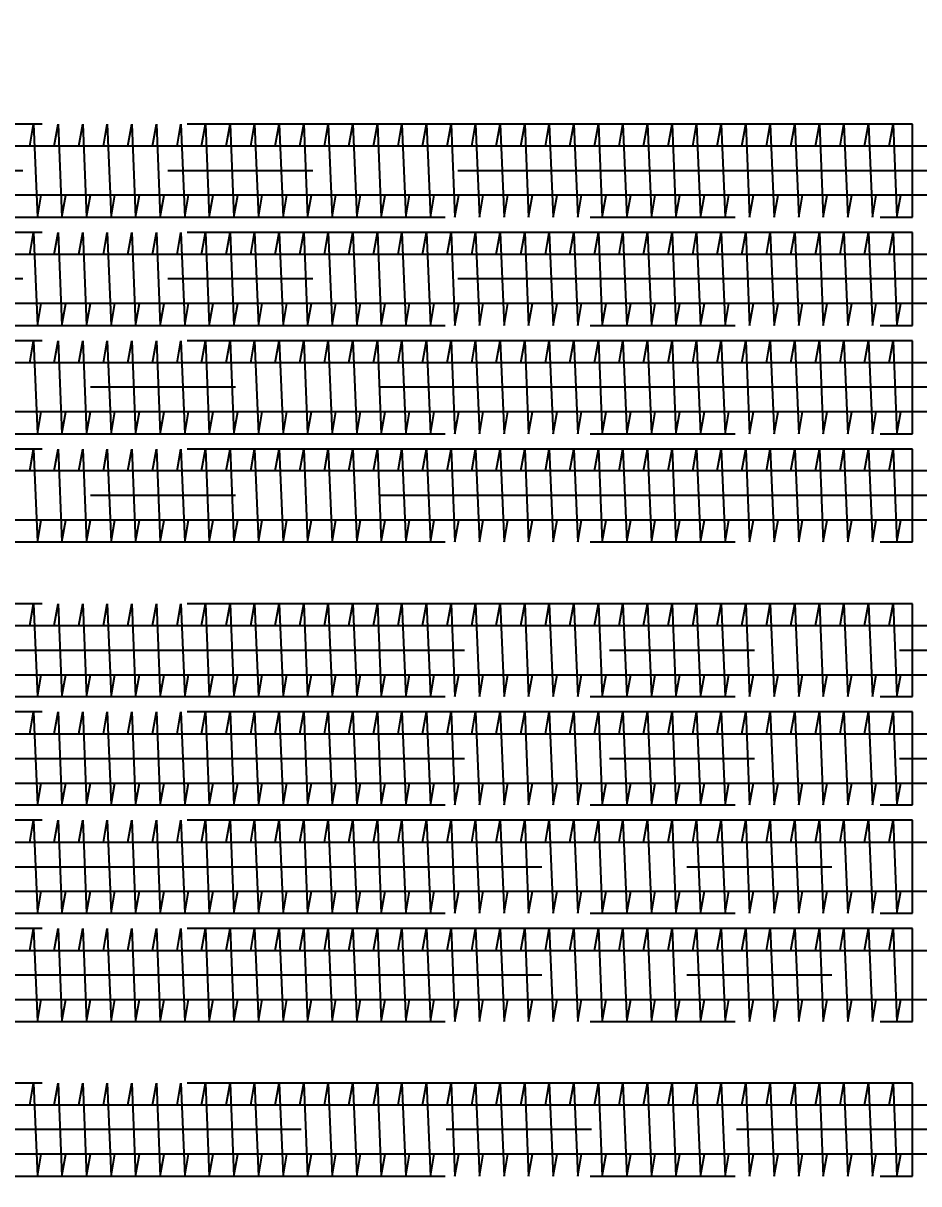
# Model space of a CAD drawing. Extents: x -4179 to 25200, y 0 to 17850.
# Drawn here: x 10409 to 11104, y 13589 to 14489 of the extents above; entities that cross this region are included whole.
import ezdxf

# ---------------------------------------------------------------- set-up
doc = ezdxf.new("R2010")
doc.units = 0
doc.header["$LTSCALE"] = 450
doc.header["$MEASUREMENT"] = 0
doc.linetypes.add('CENTER', pattern=[2, 1.25, -0.25, 0.25, -0.25])
doc.linetypes.add('PHANTOM', pattern=[2.5, 1.25, -0.25, 0.25, -0.25, 0.25, -0.25])
for name, color, linetype in [('CEN', 1, 'CENTER'), ('DIM', 1, 'Continuous'), ('HID1', 8, 'PHANTOM')]:
    doc.layers.add(name, color=color, linetype=linetype)
doc.styles.add('SIMP25', font='romans.shx', dxfattribs={"width": 0.8, "height": 75})
doc.dimstyles.get("Standard").update_dxf_attribs({"dimscale": 500.1, "dimtxt": 75, "dimasz": 0.18, "dimexe": 0.18, "dimexo": 0.0625, "dimgap": 0.075, "dimtad": 1, "dimdec": 0, "dimrnd": 0.5, "dimzin": 0, "dimdsep": 46, "dimtxsty": 'SIMP25', "dimcen": 0.09, "dimadec": 0, "dimazin": 0, "dimtfac": 1, "dimtdec": 0, "dimtmove": 1, "dimatfit": 3, "dimfxl": 1, "dimtolj": 1, "dimtzin": 0, "dimarcsym": 0})

# ---------------------------------------------------------------- blocks, each defined once
blk = doc.blocks.new('*D11')
at = {"layer": 'Defpoints', "color": 0, "transparency": 16777216}
for p in [(2088.83, 13606.91), (11248.83, 13115.42), (2088.83, 11698.91)]:
    blk.add_point(p, dxfattribs=at)
at = {"layer": 'DIM', "color": 0, "lineweight": -2, "transparency": 16777216}
for p, q in [((2088.83, 13575.65), (2088.83, 11608.89)), ((11248.83, 13084.16), (11248.83, 11608.89)), ((11158.81, 11698.91), (2178.85, 11698.91))]:
    blk.add_line(p, q, dxfattribs=at)
at = {"layer": 'DIM', "color": 0, "transparency": 16777216}
for points in [[(2178.85, 11713.91), (2178.85, 11683.91), (2088.83, 11698.91)], [(11158.81, 11713.91), (11158.81, 11683.91), (11248.83, 11698.91)]]:
    blk.add_solid(points, dxfattribs=at)
at = {"layer": 'DIM', "color": 0, "transparency": 16777216, "insert": (6668.83, 11773.92), "char_height": 75, "attachment_point": 5, "style": 'SIMP25'}
blk.add_mtext('\\A1;9160', dxfattribs=at)

msp = doc.modelspace()

# ---------------------------------------------------------------- linework, layer by layer
for p, q in [((11524.83, 13649.96), (2148.83, 13649.96)), ((11524.83, 13611.86), (2148.83, 13611.86))]:
    msp.add_line(p, q)
for points in [[(2148.83, 13649.96, -0.41395), (2107.88, 13690.91, -0.41395), (2148.83, 13731.86), (11308.83, 13731.86, 0.414), (11387.88, 13810.9), (11387.88, 14314.92, 0.414), (11308.83, 14393.96), (2148.83, 14393.96)], [(2148.82, 13611.86, -0.414026), (2069.78, 13690.91, -0.414026), (2148.82, 13769.96), (11308.82, 13769.96, 0.414), (11349.78, 13810.92), (11349.78, 14314.9, 0.414), (11308.82, 14355.86), (2148.83, 14355.86)], [(2148.83, 13565.96, -0.414), (2107.88, 13606.92), (2107.88, 13774.9, -0.414), (2148.83, 13815.86), (11308.83, 13815.86, 0.414), (11387.88, 13894.9), (11387.88, 14230.92, 0.414), (11308.83, 14309.96), (2148.83, 14309.96)], [(2148.82, 13527.86, -0.414), (2069.78, 13606.9), (2069.78, 13774.92, -0.414), (2148.82, 13853.96), (11308.82, 13853.96, 0.414), (11349.78, 13894.92), (11349.78, 14230.9, 0.414), (11308.82, 14271.86), (2148.83, 14271.86)], [(2088.83, 13481.96, -0.414), (2047.88, 13522.92), (2047.88, 13858.9, -0.414), (2088.83, 13899.86), (11248.83, 13899.86, 0.414), (11327.88, 13978.9), (11327.88, 14146.92, 0.414), (11248.83, 14225.96), (2088.83, 14225.96)], [(2088.82, 13443.86, -0.414), (2009.78, 13522.9), (2009.78, 13858.92, -0.414), (2088.82, 13937.96), (11248.82, 13937.96, 0.414), (11289.78, 13978.92), (11289.78, 14146.9, 0.414), (11248.82, 14187.86), (2088.83, 14187.86)], [(2088.83, 13397.96, -0.414), (2047.88, 13438.92), (2047.88, 13942.9, -0.414), (2088.83, 13983.86), (11248.83, 13983.86, 0.414026), (11327.88, 14062.91, 0.414026), (11248.83, 14141.96), (2088.83, 14141.96)], [(2088.82, 13359.86, -0.414), (2009.78, 13438.9), (2009.78, 13942.92, -0.414), (2088.82, 14021.96), (11248.82, 14021.96, 0.41395), (11289.78, 14062.91, 0.41395), (11248.82, 14103.86), (2088.83, 14103.86)]]:
    msp.add_lwpolyline(points, format="xyb")
at = {"layer": 'CEN'}
msp.add_line((11524.83, 13630.91), (2148.83, 13630.91), dxfattribs=at)
for points in [[(10414.13, 14393.96), (10417.13, 14410.96), (10420.13, 14338.86), (10423.13, 14355.86)], [(10433.18, 14393.96), (10436.18, 14410.96), (10439.18, 14338.86), (10442.18, 14355.86)], [(10452.23, 14393.96), (10455.23, 14410.96), (10458.23, 14338.86), (10461.23, 14355.86)], [(10471.28, 14393.96), (10474.28, 14410.96), (10477.28, 14338.86), (10480.28, 14355.86)], [(10490.33, 14393.96), (10493.33, 14410.96), (10496.33, 14338.86), (10499.33, 14355.86)], [(10509.38, 14393.96), (10512.38, 14410.96), (10515.38, 14338.86), (10518.38, 14355.86)], [(10528.43, 14393.96), (10531.43, 14410.96), (10534.43, 14338.86), (10537.43, 14355.86)], [(10547.48, 14393.96), (10550.48, 14410.96), (10553.48, 14338.86), (10556.48, 14355.86)], [(10566.53, 14393.96), (10569.53, 14410.96), (10572.53, 14338.86), (10575.53, 14355.86)], [(10585.58, 14393.96), (10588.58, 14410.96), (10591.58, 14338.86), (10594.58, 14355.86)], [(10604.63, 14393.96), (10607.63, 14410.96), (10610.63, 14338.86), (10613.63, 14355.86)], [(10623.68, 14393.96), (10626.68, 14410.96), (10629.68, 14338.86), (10632.68, 14355.86)], [(10642.73, 14393.96), (10645.73, 14410.96), (10648.73, 14338.86), (10651.73, 14355.86)], [(10661.78, 14393.96), (10664.78, 14410.96), (10667.78, 14338.86), (10670.78, 14355.86)], [(10680.83, 14393.96), (10683.83, 14410.96), (10686.83, 14338.86), (10689.83, 14355.86)], [(10699.88, 14393.96), (10702.88, 14410.96), (10705.88, 14338.86), (10708.88, 14355.86)], [(10718.93, 14393.96), (10721.93, 14410.96), (10724.93, 14338.86), (10727.93, 14355.86)], [(10737.98, 14393.96), (10740.98, 14410.96), (10743.98, 14338.86), (10746.98, 14355.86)], [(10757.03, 14393.96), (10760.03, 14410.96), (10763.03, 14338.86), (10766.03, 14355.86)], [(10776.08, 14393.96), (10779.08, 14410.96), (10782.08, 14338.86), (10785.08, 14355.86)], [(10795.13, 14393.96), (10798.13, 14410.96), (10801.13, 14338.86), (10804.13, 14355.86)], [(10814.18, 14393.96), (10817.18, 14410.96), (10820.18, 14338.86), (10823.18, 14355.86)], [(10833.23, 14393.96), (10836.23, 14410.96), (10839.23, 14338.86), (10842.23, 14355.86)], [(10852.28, 14393.96), (10855.28, 14410.96), (10858.28, 14338.86), (10861.28, 14355.86)], [(10871.33, 14393.96), (10874.33, 14410.96), (10877.33, 14338.86), (10880.33, 14355.86)], [(10890.38, 14393.96), (10893.38, 14410.96), (10896.38, 14338.86), (10899.38, 14355.86)], [(10909.43, 14393.96), (10912.43, 14410.96), (10915.43, 14338.86), (10918.43, 14355.86)], [(10928.48, 14393.96), (10931.48, 14410.96), (10934.48, 14338.86), (10937.48, 14355.86)], [(10947.53, 14393.96), (10950.53, 14410.96), (10953.53, 14338.86), (10956.53, 14355.86)], [(10966.58, 14393.96), (10969.58, 14410.96), (10972.58, 14338.86), (10975.58, 14355.86)], [(10985.63, 14393.96), (10988.63, 14410.96), (10991.63, 14338.86), (10994.63, 14355.86)], [(11004.68, 14393.96), (11007.68, 14410.96), (11010.68, 14338.86), (11013.68, 14355.86)], [(11023.73, 14393.96), (11026.73, 14410.96), (11029.73, 14338.86), (11032.73, 14355.86)], [(11042.78, 14393.96), (11045.78, 14410.96), (11048.78, 14338.86), (11051.78, 14355.86)], [(11061.83, 14393.96), (11064.83, 14410.96), (11067.83, 14338.86), (11070.83, 14355.86)], [(11080.88, 14393.96), (11083.88, 14410.96), (11086.88, 14338.86), (11089.88, 14355.86)], [(10414.13, 14309.96), (10417.13, 14326.96), (10420.13, 14254.86), (10423.13, 14271.86)], [(10433.18, 14309.96), (10436.18, 14326.96), (10439.18, 14254.86), (10442.18, 14271.86)], [(10452.23, 14309.96), (10455.23, 14326.96), (10458.23, 14254.86), (10461.23, 14271.86)], [(10471.28, 14309.96), (10474.28, 14326.96), (10477.28, 14254.86), (10480.28, 14271.86)], [(10490.33, 14309.96), (10493.33, 14326.96), (10496.33, 14254.86), (10499.33, 14271.86)], [(10509.38, 14309.96), (10512.38, 14326.96), (10515.38, 14254.86), (10518.38, 14271.86)], [(10528.43, 14309.96), (10531.43, 14326.96), (10534.43, 14254.86), (10537.43, 14271.86)], [(10547.48, 14309.96), (10550.48, 14326.96), (10553.48, 14254.86), (10556.48, 14271.86)], [(10566.53, 14309.96), (10569.53, 14326.96), (10572.53, 14254.86), (10575.53, 14271.86)], [(10585.58, 14309.96), (10588.58, 14326.96), (10591.58, 14254.86), (10594.58, 14271.86)], [(10604.63, 14309.96), (10607.63, 14326.96), (10610.63, 14254.86), (10613.63, 14271.86)], [(10623.68, 14309.96), (10626.68, 14326.96), (10629.68, 14254.86), (10632.68, 14271.86)], [(10642.73, 14309.96), (10645.73, 14326.96), (10648.73, 14254.86), (10651.73, 14271.86)], [(10661.78, 14309.96), (10664.78, 14326.96), (10667.78, 14254.86), (10670.78, 14271.86)], [(10680.83, 14309.96), (10683.83, 14326.96), (10686.83, 14254.86), (10689.83, 14271.86)], [(10699.88, 14309.96), (10702.88, 14326.96), (10705.88, 14254.86), (10708.88, 14271.86)], [(10718.93, 14309.96), (10721.93, 14326.96), (10724.93, 14254.86), (10727.93, 14271.86)], [(10737.98, 14309.96), (10740.98, 14326.96), (10743.98, 14254.86), (10746.98, 14271.86)], [(10757.03, 14309.96), (10760.03, 14326.96), (10763.03, 14254.86), (10766.03, 14271.86)], [(10776.08, 14309.96), (10779.08, 14326.96), (10782.08, 14254.86), (10785.08, 14271.86)], [(10795.13, 14309.96), (10798.13, 14326.96), (10801.13, 14254.86), (10804.13, 14271.86)], [(10814.18, 14309.96), (10817.18, 14326.96), (10820.18, 14254.86), (10823.18, 14271.86)], [(10833.23, 14309.96), (10836.23, 14326.96), (10839.23, 14254.86), (10842.23, 14271.86)], [(10852.28, 14309.96), (10855.28, 14326.96), (10858.28, 14254.86), (10861.28, 14271.86)], [(10871.33, 14309.96), (10874.33, 14326.96), (10877.33, 14254.86), (10880.33, 14271.86)], [(10890.38, 14309.96), (10893.38, 14326.96), (10896.38, 14254.86), (10899.38, 14271.86)], [(10909.43, 14309.96), (10912.43, 14326.96), (10915.43, 14254.86), (10918.43, 14271.86)], [(10928.48, 14309.96), (10931.48, 14326.96), (10934.48, 14254.86), (10937.48, 14271.86)], [(10947.53, 14309.96), (10950.53, 14326.96), (10953.53, 14254.86), (10956.53, 14271.86)], [(10966.58, 14309.96), (10969.58, 14326.96), (10972.58, 14254.86), (10975.58, 14271.86)], [(10985.63, 14309.96), (10988.63, 14326.96), (10991.63, 14254.86), (10994.63, 14271.86)], [(11004.68, 14309.96), (11007.68, 14326.96), (11010.68, 14254.86), (11013.68, 14271.86)], [(11023.73, 14309.96), (11026.73, 14326.96), (11029.73, 14254.86), (11032.73, 14271.86)], [(11042.78, 14309.96), (11045.78, 14326.96), (11048.78, 14254.86), (11051.78, 14271.86)], [(11061.83, 14309.96), (11064.83, 14326.96), (11067.83, 14254.86), (11070.83, 14271.86)], [(11080.88, 14309.96), (11083.88, 14326.96), (11086.88, 14254.86), (11089.88, 14271.86)], [(10414.13, 14225.96), (10417.13, 14242.96), (10420.13, 14170.86), (10423.13, 14187.86)], [(10433.18, 14225.96), (10436.18, 14242.96), (10439.18, 14170.86), (10442.18, 14187.86)], [(10452.23, 14225.96), (10455.23, 14242.96), (10458.23, 14170.86), (10461.23, 14187.86)], [(10471.28, 14225.96), (10474.28, 14242.96), (10477.28, 14170.86), (10480.28, 14187.86)], [(10490.33, 14225.96), (10493.33, 14242.96), (10496.33, 14170.86), (10499.33, 14187.86)], [(10509.38, 14225.96), (10512.38, 14242.96), (10515.38, 14170.86), (10518.38, 14187.86)], [(10528.43, 14225.96), (10531.43, 14242.96), (10534.43, 14170.86), (10537.43, 14187.86)], [(10547.48, 14225.96), (10550.48, 14242.96), (10553.48, 14170.86), (10556.48, 14187.86)], [(10566.53, 14225.96), (10569.53, 14242.96), (10572.53, 14170.86), (10575.53, 14187.86)], [(10585.58, 14225.96), (10588.58, 14242.96), (10591.58, 14170.86), (10594.58, 14187.86)], [(10604.63, 14225.96), (10607.63, 14242.96), (10610.63, 14170.86), (10613.63, 14187.86)], [(10623.68, 14225.96), (10626.68, 14242.96), (10629.68, 14170.86), (10632.68, 14187.86)], [(10642.73, 14225.96), (10645.73, 14242.96), (10648.73, 14170.86), (10651.73, 14187.86)], [(10661.78, 14225.96), (10664.78, 14242.96), (10667.78, 14170.86), (10670.78, 14187.86)], [(10680.83, 14225.96), (10683.83, 14242.96), (10686.83, 14170.86), (10689.83, 14187.86)], [(10699.88, 14225.96), (10702.88, 14242.96), (10705.88, 14170.86), (10708.88, 14187.86)], [(10718.93, 14225.96), (10721.93, 14242.96), (10724.93, 14170.86), (10727.93, 14187.86)], [(10737.98, 14225.96), (10740.98, 14242.96), (10743.98, 14170.86), (10746.98, 14187.86)], [(10757.03, 14225.96), (10760.03, 14242.96), (10763.03, 14170.86), (10766.03, 14187.86)], [(10776.08, 14225.96), (10779.08, 14242.96), (10782.08, 14170.86), (10785.08, 14187.86)], [(10795.13, 14225.96), (10798.13, 14242.96), (10801.13, 14170.86), (10804.13, 14187.86)], [(10814.18, 14225.96), (10817.18, 14242.96), (10820.18, 14170.86), (10823.18, 14187.86)], [(10833.23, 14225.96), (10836.23, 14242.96), (10839.23, 14170.86), (10842.23, 14187.86)], [(10852.28, 14225.96), (10855.28, 14242.96), (10858.28, 14170.86), (10861.28, 14187.86)], [(10871.33, 14225.96), (10874.33, 14242.96), (10877.33, 14170.86), (10880.33, 14187.86)], [(10890.38, 14225.96), (10893.38, 14242.96), (10896.38, 14170.86), (10899.38, 14187.86)], [(10909.43, 14225.96), (10912.43, 14242.96), (10915.43, 14170.86), (10918.43, 14187.86)], [(10928.48, 14225.96), (10931.48, 14242.96), (10934.48, 14170.86), (10937.48, 14187.86)], [(10947.53, 14225.96), (10950.53, 14242.96), (10953.53, 14170.86), (10956.53, 14187.86)], [(10966.58, 14225.96), (10969.58, 14242.96), (10972.58, 14170.86), (10975.58, 14187.86)], [(10985.63, 14225.96), (10988.63, 14242.96), (10991.63, 14170.86), (10994.63, 14187.86)], [(11004.68, 14225.96), (11007.68, 14242.96), (11010.68, 14170.86), (11013.68, 14187.86)], [(11023.73, 14225.96), (11026.73, 14242.96), (11029.73, 14170.86), (11032.73, 14187.86)], [(11042.78, 14225.96), (11045.78, 14242.96), (11048.78, 14170.86), (11051.78, 14187.86)], [(11061.83, 14225.96), (11064.83, 14242.96), (11067.83, 14170.86), (11070.83, 14187.86)], [(11080.88, 14225.96), (11083.88, 14242.96), (11086.88, 14170.86), (11089.88, 14187.86)], [(10414.13, 14141.96), (10417.13, 14158.96), (10420.13, 14086.86), (10423.13, 14103.86)], [(10433.18, 14141.96), (10436.18, 14158.96), (10439.18, 14086.86), (10442.18, 14103.86)], [(10452.23, 14141.96), (10455.23, 14158.96), (10458.23, 14086.86), (10461.23, 14103.86)], [(10471.28, 14141.96), (10474.28, 14158.96), (10477.28, 14086.86), (10480.28, 14103.86)], [(10490.33, 14141.96), (10493.33, 14158.96), (10496.33, 14086.86), (10499.33, 14103.86)], [(10509.38, 14141.96), (10512.38, 14158.96), (10515.38, 14086.86), (10518.38, 14103.86)], [(10528.43, 14141.96), (10531.43, 14158.96), (10534.43, 14086.86), (10537.43, 14103.86)], [(10547.48, 14141.96), (10550.48, 14158.96), (10553.48, 14086.86), (10556.48, 14103.86)], [(10566.53, 14141.96), (10569.53, 14158.96), (10572.53, 14086.86), (10575.53, 14103.86)], [(10585.58, 14141.96), (10588.58, 14158.96), (10591.58, 14086.86), (10594.58, 14103.86)], [(10604.63, 14141.96), (10607.63, 14158.96), (10610.63, 14086.86), (10613.63, 14103.86)], [(10623.68, 14141.96), (10626.68, 14158.96), (10629.68, 14086.86), (10632.68, 14103.86)], [(10642.73, 14141.96), (10645.73, 14158.96), (10648.73, 14086.86), (10651.73, 14103.86)], [(10661.78, 14141.96), (10664.78, 14158.96), (10667.78, 14086.86), (10670.78, 14103.86)], [(10680.83, 14141.96), (10683.83, 14158.96), (10686.83, 14086.86), (10689.83, 14103.86)], [(10699.88, 14141.96), (10702.88, 14158.96), (10705.88, 14086.86), (10708.88, 14103.86)], [(10718.93, 14141.96), (10721.93, 14158.96), (10724.93, 14086.86), (10727.93, 14103.86)], [(10737.98, 14141.96), (10740.98, 14158.96), (10743.98, 14086.86), (10746.98, 14103.86)], [(10757.03, 14141.96), (10760.03, 14158.96), (10763.03, 14086.86), (10766.03, 14103.86)], [(10776.08, 14141.96), (10779.08, 14158.96), (10782.08, 14086.86), (10785.08, 14103.86)], [(10795.13, 14141.96), (10798.13, 14158.96), (10801.13, 14086.86), (10804.13, 14103.86)], [(10814.18, 14141.96), (10817.18, 14158.96), (10820.18, 14086.86), (10823.18, 14103.86)], [(10833.23, 14141.96), (10836.23, 14158.96), (10839.23, 14086.86), (10842.23, 14103.86)], [(10852.28, 14141.96), (10855.28, 14158.96), (10858.28, 14086.86), (10861.28, 14103.86)], [(10871.33, 14141.96), (10874.33, 14158.96), (10877.33, 14086.86), (10880.33, 14103.86)], [(10890.38, 14141.96), (10893.38, 14158.96), (10896.38, 14086.86), (10899.38, 14103.86)], [(10909.43, 14141.96), (10912.43, 14158.96), (10915.43, 14086.86), (10918.43, 14103.86)], [(10928.48, 14141.96), (10931.48, 14158.96), (10934.48, 14086.86), (10937.48, 14103.86)], [(10947.53, 14141.96), (10950.53, 14158.96), (10953.53, 14086.86), (10956.53, 14103.86)], [(10966.58, 14141.96), (10969.58, 14158.96), (10972.58, 14086.86), (10975.58, 14103.86)], [(10985.63, 14141.96), (10988.63, 14158.96), (10991.63, 14086.86), (10994.63, 14103.86)], [(11004.68, 14141.96), (11007.68, 14158.96), (11010.68, 14086.86), (11013.68, 14103.86)], [(11023.73, 14141.96), (11026.73, 14158.96), (11029.73, 14086.86), (11032.73, 14103.86)], [(11042.78, 14141.96), (11045.78, 14158.96), (11048.78, 14086.86), (11051.78, 14103.86)], [(11061.83, 14141.96), (11064.83, 14158.96), (11067.83, 14086.86), (11070.83, 14103.86)], [(11080.88, 14141.96), (11083.88, 14158.96), (11086.88, 14086.86), (11089.88, 14103.86)], [(10414.13, 14021.96), (10417.13, 14038.96), (10420.13, 13966.86), (10423.13, 13983.86)], [(10433.18, 14021.96), (10436.18, 14038.96), (10439.18, 13966.86), (10442.18, 13983.86)], [(10452.23, 14021.96), (10455.23, 14038.96), (10458.23, 13966.86), (10461.23, 13983.86)], [(10471.28, 14021.96), (10474.28, 14038.96), (10477.28, 13966.86), (10480.28, 13983.86)], [(10490.33, 14021.96), (10493.33, 14038.96), (10496.33, 13966.86), (10499.33, 13983.86)], [(10509.38, 14021.96), (10512.38, 14038.96), (10515.38, 13966.86), (10518.38, 13983.86)], [(10528.43, 14021.96), (10531.43, 14038.96), (10534.43, 13966.86), (10537.43, 13983.86)], [(10547.48, 14021.96), (10550.48, 14038.96), (10553.48, 13966.86), (10556.48, 13983.86)], [(10566.53, 14021.96), (10569.53, 14038.96), (10572.53, 13966.86), (10575.53, 13983.86)], [(10585.58, 14021.96), (10588.58, 14038.96), (10591.58, 13966.86), (10594.58, 13983.86)], [(10604.63, 14021.96), (10607.63, 14038.96), (10610.63, 13966.86), (10613.63, 13983.86)], [(10623.68, 14021.96), (10626.68, 14038.96), (10629.68, 13966.86), (10632.68, 13983.86)], [(10642.73, 14021.96), (10645.73, 14038.96), (10648.73, 13966.86), (10651.73, 13983.86)], [(10661.78, 14021.96), (10664.78, 14038.96), (10667.78, 13966.86), (10670.78, 13983.86)], [(10680.83, 14021.96), (10683.83, 14038.96), (10686.83, 13966.86), (10689.83, 13983.86)], [(10699.88, 14021.96), (10702.88, 14038.96), (10705.88, 13966.86), (10708.88, 13983.86)], [(10718.93, 14021.96), (10721.93, 14038.96), (10724.93, 13966.86), (10727.93, 13983.86)], [(10737.98, 14021.96), (10740.98, 14038.96), (10743.98, 13966.86), (10746.98, 13983.86)], [(10757.03, 14021.96), (10760.03, 14038.96), (10763.03, 13966.86), (10766.03, 13983.86)], [(10776.08, 14021.96), (10779.08, 14038.96), (10782.08, 13966.86), (10785.08, 13983.86)], [(10795.13, 14021.96), (10798.13, 14038.96), (10801.13, 13966.86), (10804.13, 13983.86)], [(10814.18, 14021.96), (10817.18, 14038.96), (10820.18, 13966.86), (10823.18, 13983.86)], [(10833.23, 14021.96), (10836.23, 14038.96), (10839.23, 13966.86), (10842.23, 13983.86)], [(10852.28, 14021.96), (10855.28, 14038.96), (10858.28, 13966.86), (10861.28, 13983.86)], [(10871.33, 14021.96), (10874.33, 14038.96), (10877.33, 13966.86), (10880.33, 13983.86)], [(10890.38, 14021.96), (10893.38, 14038.96), (10896.38, 13966.86), (10899.38, 13983.86)], [(10909.43, 14021.96), (10912.43, 14038.96), (10915.43, 13966.86), (10918.43, 13983.86)], [(10928.48, 14021.96), (10931.48, 14038.96), (10934.48, 13966.86), (10937.48, 13983.86)], [(10947.53, 14021.96), (10950.53, 14038.96), (10953.53, 13966.86), (10956.53, 13983.86)], [(10966.58, 14021.96), (10969.58, 14038.96), (10972.58, 13966.86), (10975.58, 13983.86)], [(10985.63, 14021.96), (10988.63, 14038.96), (10991.63, 13966.86), (10994.63, 13983.86)], [(11004.68, 14021.96), (11007.68, 14038.96), (11010.68, 13966.86), (11013.68, 13983.86)], [(11023.73, 14021.96), (11026.73, 14038.96), (11029.73, 13966.86), (11032.73, 13983.86)], [(11042.78, 14021.96), (11045.78, 14038.96), (11048.78, 13966.86), (11051.78, 13983.86)], [(11061.83, 14021.96), (11064.83, 14038.96), (11067.83, 13966.86), (11070.83, 13983.86)], [(11080.88, 14021.96), (11083.88, 14038.96), (11086.88, 13966.86), (11089.88, 13983.86)], [(10414.13, 13937.96), (10417.13, 13954.96), (10420.13, 13882.86), (10423.13, 13899.86)], [(10433.18, 13937.96), (10436.18, 13954.96), (10439.18, 13882.86), (10442.18, 13899.86)], [(10452.23, 13937.96), (10455.23, 13954.96), (10458.23, 13882.86), (10461.23, 13899.86)], [(10471.28, 13937.96), (10474.28, 13954.96), (10477.28, 13882.86), (10480.28, 13899.86)], [(10490.33, 13937.96), (10493.33, 13954.96), (10496.33, 13882.86), (10499.33, 13899.86)], [(10509.38, 13937.96), (10512.38, 13954.96), (10515.38, 13882.86), (10518.38, 13899.86)], [(10528.43, 13937.96), (10531.43, 13954.96), (10534.43, 13882.86), (10537.43, 13899.86)], [(10547.48, 13937.96), (10550.48, 13954.96), (10553.48, 13882.86), (10556.48, 13899.86)], [(10566.53, 13937.96), (10569.53, 13954.96), (10572.53, 13882.86), (10575.53, 13899.86)], [(10585.58, 13937.96), (10588.58, 13954.96), (10591.58, 13882.86), (10594.58, 13899.86)], [(10604.63, 13937.96), (10607.63, 13954.96), (10610.63, 13882.86), (10613.63, 13899.86)], [(10623.68, 13937.96), (10626.68, 13954.96), (10629.68, 13882.86), (10632.68, 13899.86)], [(10642.73, 13937.96), (10645.73, 13954.96), (10648.73, 13882.86), (10651.73, 13899.86)], [(10661.78, 13937.96), (10664.78, 13954.96), (10667.78, 13882.86), (10670.78, 13899.86)], [(10680.83, 13937.96), (10683.83, 13954.96), (10686.83, 13882.86), (10689.83, 13899.86)], [(10699.88, 13937.96), (10702.88, 13954.96), (10705.88, 13882.86), (10708.88, 13899.86)], [(10718.93, 13937.96), (10721.93, 13954.96), (10724.93, 13882.86), (10727.93, 13899.86)], [(10737.98, 13937.96), (10740.98, 13954.96), (10743.98, 13882.86), (10746.98, 13899.86)], [(10757.03, 13937.96), (10760.03, 13954.96), (10763.03, 13882.86), (10766.03, 13899.86)], [(10776.08, 13937.96), (10779.08, 13954.96), (10782.08, 13882.86), (10785.08, 13899.86)], [(10795.13, 13937.96), (10798.13, 13954.96), (10801.13, 13882.86), (10804.13, 13899.86)], [(10814.18, 13937.96), (10817.18, 13954.96), (10820.18, 13882.86), (10823.18, 13899.86)], [(10833.23, 13937.96), (10836.23, 13954.96), (10839.23, 13882.86), (10842.23, 13899.86)], [(10852.28, 13937.96), (10855.28, 13954.96), (10858.28, 13882.86), (10861.28, 13899.86)], [(10871.33, 13937.96), (10874.33, 13954.96), (10877.33, 13882.86), (10880.33, 13899.86)], [(10890.38, 13937.96), (10893.38, 13954.96), (10896.38, 13882.86), (10899.38, 13899.86)], [(10909.43, 13937.96), (10912.43, 13954.96), (10915.43, 13882.86), (10918.43, 13899.86)], [(10928.48, 13937.96), (10931.48, 13954.96), (10934.48, 13882.86), (10937.48, 13899.86)], [(10947.53, 13937.96), (10950.53, 13954.96), (10953.53, 13882.86), (10956.53, 13899.86)], [(10966.58, 13937.96), (10969.58, 13954.96), (10972.58, 13882.86), (10975.58, 13899.86)], [(10985.63, 13937.96), (10988.63, 13954.96), (10991.63, 13882.86), (10994.63, 13899.86)], [(11004.68, 13937.96), (11007.68, 13954.96), (11010.68, 13882.86), (11013.68, 13899.86)], [(11023.73, 13937.96), (11026.73, 13954.96), (11029.73, 13882.86), (11032.73, 13899.86)], [(11042.78, 13937.96), (11045.78, 13954.96), (11048.78, 13882.86), (11051.78, 13899.86)], [(11061.83, 13937.96), (11064.83, 13954.96), (11067.83, 13882.86), (11070.83, 13899.86)], [(11080.88, 13937.96), (11083.88, 13954.96), (11086.88, 13882.86), (11089.88, 13899.86)], [(10414.13, 13853.96), (10417.13, 13870.96), (10420.13, 13798.86), (10423.13, 13815.86)], [(10433.18, 13853.96), (10436.18, 13870.96), (10439.18, 13798.86), (10442.18, 13815.86)], [(10452.23, 13853.96), (10455.23, 13870.96), (10458.23, 13798.86), (10461.23, 13815.86)], [(10471.28, 13853.96), (10474.28, 13870.96), (10477.28, 13798.86), (10480.28, 13815.86)], [(10490.33, 13853.96), (10493.33, 13870.96), (10496.33, 13798.86), (10499.33, 13815.86)], [(10509.38, 13853.96), (10512.38, 13870.96), (10515.38, 13798.86), (10518.38, 13815.86)], [(10528.43, 13853.96), (10531.43, 13870.96), (10534.43, 13798.86), (10537.43, 13815.86)], [(10547.48, 13853.96), (10550.48, 13870.96), (10553.48, 13798.86), (10556.48, 13815.86)], [(10566.53, 13853.96), (10569.53, 13870.96), (10572.53, 13798.86), (10575.53, 13815.86)], [(10585.58, 13853.96), (10588.58, 13870.96), (10591.58, 13798.86), (10594.58, 13815.86)], [(10604.63, 13853.96), (10607.63, 13870.96), (10610.63, 13798.86), (10613.63, 13815.86)], [(10623.68, 13853.96), (10626.68, 13870.96), (10629.68, 13798.86), (10632.68, 13815.86)], [(10642.73, 13853.96), (10645.73, 13870.96), (10648.73, 13798.86), (10651.73, 13815.86)], [(10661.78, 13853.96), (10664.78, 13870.96), (10667.78, 13798.86), (10670.78, 13815.86)], [(10680.83, 13853.96), (10683.83, 13870.96), (10686.83, 13798.86), (10689.83, 13815.86)], [(10699.88, 13853.96), (10702.88, 13870.96), (10705.88, 13798.86), (10708.88, 13815.86)], [(10718.93, 13853.96), (10721.93, 13870.96), (10724.93, 13798.86), (10727.93, 13815.86)], [(10737.98, 13853.96), (10740.98, 13870.96), (10743.98, 13798.86), (10746.98, 13815.86)], [(10757.03, 13853.96), (10760.03, 13870.96), (10763.03, 13798.86), (10766.03, 13815.86)], [(10776.08, 13853.96), (10779.08, 13870.96), (10782.08, 13798.86), (10785.08, 13815.86)], [(10795.13, 13853.96), (10798.13, 13870.96), (10801.13, 13798.86), (10804.13, 13815.86)], [(10814.18, 13853.96), (10817.18, 13870.96), (10820.18, 13798.86), (10823.18, 13815.86)], [(10833.23, 13853.96), (10836.23, 13870.96), (10839.23, 13798.86), (10842.23, 13815.86)], [(10852.28, 13853.96), (10855.28, 13870.96), (10858.28, 13798.86), (10861.28, 13815.86)], [(10871.33, 13853.96), (10874.33, 13870.96), (10877.33, 13798.86), (10880.33, 13815.86)], [(10890.38, 13853.96), (10893.38, 13870.96), (10896.38, 13798.86), (10899.38, 13815.86)], [(10909.43, 13853.96), (10912.43, 13870.96), (10915.43, 13798.86), (10918.43, 13815.86)], [(10928.48, 13853.96), (10931.48, 13870.96), (10934.48, 13798.86), (10937.48, 13815.86)], [(10947.53, 13853.96), (10950.53, 13870.96), (10953.53, 13798.86), (10956.53, 13815.86)], [(10966.58, 13853.96), (10969.58, 13870.96), (10972.58, 13798.86), (10975.58, 13815.86)], [(10985.63, 13853.96), (10988.63, 13870.96), (10991.63, 13798.86), (10994.63, 13815.86)], [(11004.68, 13853.96), (11007.68, 13870.96), (11010.68, 13798.86), (11013.68, 13815.86)], [(11023.73, 13853.96), (11026.73, 13870.96), (11029.73, 13798.86), (11032.73, 13815.86)], [(11042.78, 13853.96), (11045.78, 13870.96), (11048.78, 13798.86), (11051.78, 13815.86)], [(11061.83, 13853.96), (11064.83, 13870.96), (11067.83, 13798.86), (11070.83, 13815.86)], [(11080.88, 13853.96), (11083.88, 13870.96), (11086.88, 13798.86), (11089.88, 13815.86)], [(10414.13, 13769.96), (10417.13, 13786.96), (10420.13, 13714.86), (10423.13, 13731.86)], [(10433.18, 13769.96), (10436.18, 13786.96), (10439.18, 13714.86), (10442.18, 13731.86)], [(10452.23, 13769.96), (10455.23, 13786.96), (10458.23, 13714.86), (10461.23, 13731.86)], [(10471.28, 13769.96), (10474.28, 13786.96), (10477.28, 13714.86), (10480.28, 13731.86)], [(10490.33, 13769.96), (10493.33, 13786.96), (10496.33, 13714.86), (10499.33, 13731.86)], [(10509.38, 13769.96), (10512.38, 13786.96), (10515.38, 13714.86), (10518.38, 13731.86)], [(10528.43, 13769.96), (10531.43, 13786.96), (10534.43, 13714.86), (10537.43, 13731.86)], [(10547.48, 13769.96), (10550.48, 13786.96), (10553.48, 13714.86), (10556.48, 13731.86)], [(10566.53, 13769.96), (10569.53, 13786.96), (10572.53, 13714.86), (10575.53, 13731.86)], [(10585.58, 13769.96), (10588.58, 13786.96), (10591.58, 13714.86), (10594.58, 13731.86)], [(10604.63, 13769.96), (10607.63, 13786.96), (10610.63, 13714.86), (10613.63, 13731.86)], [(10623.68, 13769.96), (10626.68, 13786.96), (10629.68, 13714.86), (10632.68, 13731.86)], [(10642.73, 13769.96), (10645.73, 13786.96), (10648.73, 13714.86), (10651.73, 13731.86)], [(10661.78, 13769.96), (10664.78, 13786.96), (10667.78, 13714.86), (10670.78, 13731.86)], [(10680.83, 13769.96), (10683.83, 13786.96), (10686.83, 13714.86), (10689.83, 13731.86)], [(10699.88, 13769.96), (10702.88, 13786.96), (10705.88, 13714.86), (10708.88, 13731.86)], [(10718.93, 13769.96), (10721.93, 13786.96), (10724.93, 13714.86), (10727.93, 13731.86)], [(10737.98, 13769.96), (10740.98, 13786.96), (10743.98, 13714.86), (10746.98, 13731.86)], [(10757.03, 13769.96), (10760.03, 13786.96), (10763.03, 13714.86), (10766.03, 13731.86)], [(10776.08, 13769.96), (10779.08, 13786.96), (10782.08, 13714.86), (10785.08, 13731.86)], [(10795.13, 13769.96), (10798.13, 13786.96), (10801.13, 13714.86), (10804.13, 13731.86)], [(10814.18, 13769.96), (10817.18, 13786.96), (10820.18, 13714.86), (10823.18, 13731.86)], [(10833.23, 13769.96), (10836.23, 13786.96), (10839.23, 13714.86), (10842.23, 13731.86)], [(10852.28, 13769.96), (10855.28, 13786.96), (10858.28, 13714.86), (10861.28, 13731.86)], [(10871.33, 13769.96), (10874.33, 13786.96), (10877.33, 13714.86), (10880.33, 13731.86)], [(10890.38, 13769.96), (10893.38, 13786.96), (10896.38, 13714.86), (10899.38, 13731.86)], [(10909.43, 13769.96), (10912.43, 13786.96), (10915.43, 13714.86), (10918.43, 13731.86)], [(10928.48, 13769.96), (10931.48, 13786.96), (10934.48, 13714.86), (10937.48, 13731.86)], [(10947.53, 13769.96), (10950.53, 13786.96), (10953.53, 13714.86), (10956.53, 13731.86)], [(10966.58, 13769.96), (10969.58, 13786.96), (10972.58, 13714.86), (10975.58, 13731.86)], [(10985.63, 13769.96), (10988.63, 13786.96), (10991.63, 13714.86), (10994.63, 13731.86)], [(11004.68, 13769.96), (11007.68, 13786.96), (11010.68, 13714.86), (11013.68, 13731.86)], [(11023.73, 13769.96), (11026.73, 13786.96), (11029.73, 13714.86), (11032.73, 13731.86)], [(11042.78, 13769.96), (11045.78, 13786.96), (11048.78, 13714.86), (11051.78, 13731.86)], [(11061.83, 13769.96), (11064.83, 13786.96), (11067.83, 13714.86), (11070.83, 13731.86)], [(11080.88, 13769.96), (11083.88, 13786.96), (11086.88, 13714.86), (11089.88, 13731.86)], [(10414.13, 13649.96), (10417.13, 13666.96), (10420.13, 13594.86), (10423.13, 13611.86)], [(10433.18, 13649.96), (10436.18, 13666.96), (10439.18, 13594.86), (10442.18, 13611.86)], [(10452.23, 13649.96), (10455.23, 13666.96), (10458.23, 13594.86), (10461.23, 13611.86)], [(10471.28, 13649.96), (10474.28, 13666.96), (10477.28, 13594.86), (10480.28, 13611.86)], [(10490.33, 13649.96), (10493.33, 13666.96), (10496.33, 13594.86), (10499.33, 13611.86)], [(10509.38, 13649.96), (10512.38, 13666.96), (10515.38, 13594.86), (10518.38, 13611.86)], [(10528.43, 13649.96), (10531.43, 13666.96), (10534.43, 13594.86), (10537.43, 13611.86)], [(10547.48, 13649.96), (10550.48, 13666.96), (10553.48, 13594.86), (10556.48, 13611.86)], [(10566.53, 13649.96), (10569.53, 13666.96), (10572.53, 13594.86), (10575.53, 13611.86)], [(10585.58, 13649.96), (10588.58, 13666.96), (10591.58, 13594.86), (10594.58, 13611.86)], [(10604.63, 13649.96), (10607.63, 13666.96), (10610.63, 13594.86), (10613.63, 13611.86)], [(10623.68, 13649.96), (10626.68, 13666.96), (10629.68, 13594.86), (10632.68, 13611.86)], [(10642.73, 13649.96), (10645.73, 13666.96), (10648.73, 13594.86), (10651.73, 13611.86)], [(10661.78, 13649.96), (10664.78, 13666.96), (10667.78, 13594.86), (10670.78, 13611.86)], [(10680.83, 13649.96), (10683.83, 13666.96), (10686.83, 13594.86), (10689.83, 13611.86)], [(10699.88, 13649.96), (10702.88, 13666.96), (10705.88, 13594.86), (10708.88, 13611.86)], [(10718.93, 13649.96), (10721.93, 13666.96), (10724.93, 13594.86), (10727.93, 13611.86)], [(10737.98, 13649.96), (10740.98, 13666.96), (10743.98, 13594.86), (10746.98, 13611.86)], [(10757.03, 13649.96), (10760.03, 13666.96), (10763.03, 13594.86), (10766.03, 13611.86)], [(10776.08, 13649.96), (10779.08, 13666.96), (10782.08, 13594.86), (10785.08, 13611.86)], [(10795.13, 13649.96), (10798.13, 13666.96), (10801.13, 13594.86), (10804.13, 13611.86)], [(10814.18, 13649.96), (10817.18, 13666.96), (10820.18, 13594.86), (10823.18, 13611.86)], [(10833.23, 13649.96), (10836.23, 13666.96), (10839.23, 13594.86), (10842.23, 13611.86)], [(10852.28, 13649.96), (10855.28, 13666.96), (10858.28, 13594.86), (10861.28, 13611.86)], [(10871.33, 13649.96), (10874.33, 13666.96), (10877.33, 13594.86), (10880.33, 13611.86)], [(10890.38, 13649.96), (10893.38, 13666.96), (10896.38, 13594.86), (10899.38, 13611.86)], [(10909.43, 13649.96), (10912.43, 13666.96), (10915.43, 13594.86), (10918.43, 13611.86)], [(10928.48, 13649.96), (10931.48, 13666.96), (10934.48, 13594.86), (10937.48, 13611.86)], [(10947.53, 13649.96), (10950.53, 13666.96), (10953.53, 13594.86), (10956.53, 13611.86)], [(10966.58, 13649.96), (10969.58, 13666.96), (10972.58, 13594.86), (10975.58, 13611.86)], [(10985.63, 13649.96), (10988.63, 13666.96), (10991.63, 13594.86), (10994.63, 13611.86)], [(11004.68, 13649.96), (11007.68, 13666.96), (11010.68, 13594.86), (11013.68, 13611.86)], [(11023.73, 13649.96), (11026.73, 13666.96), (11029.73, 13594.86), (11032.73, 13611.86)], [(11042.78, 13649.96), (11045.78, 13666.96), (11048.78, 13594.86), (11051.78, 13611.86)], [(11061.83, 13649.96), (11064.83, 13666.96), (11067.83, 13594.86), (11070.83, 13611.86)], [(11080.88, 13649.96), (11083.88, 13666.96), (11086.88, 13594.86), (11089.88, 13611.86)]]:
    msp.add_lwpolyline(points, dxfattribs=at)
for points in [[(2148.83, 13630.91, -0.414), (2088.83, 13690.91), (2088.83, 13690.91, -0.414), (2148.83, 13750.91), (11308.83, 13750.91, 0.414), (11368.83, 13810.91), (11368.83, 14314.91, 0.414), (11308.83, 14374.91), (2148.83, 14374.91)], [(2148.83, 13546.91, -0.414), (2088.83, 13606.91), (2088.83, 13774.91, -0.414), (2148.83, 13834.91), (11308.83, 13834.91, 0.414), (11368.83, 13894.91), (11368.83, 14230.91, 0.414), (11308.83, 14290.91), (2148.83, 14290.91)], [(2088.83, 13462.91, -0.414), (2028.83, 13522.91), (2028.83, 13858.91, -0.414), (2088.83, 13918.91), (11248.83, 13918.91, 0.414), (11308.83, 13978.91), (11308.83, 14146.91, 0.414), (11248.83, 14206.91), (2088.83, 14206.91)], [(2088.83, 13378.91, -0.414), (2028.83, 13438.91), (2028.83, 13942.91, -0.414), (2088.83, 14002.91), (11248.83, 14002.91, 0.414), (11308.83, 14062.91), (11308.83, 14062.91, 0.414), (11248.83, 14122.91), (2088.83, 14122.91)]]:
    msp.add_lwpolyline(points, format="xyb", dxfattribs=at)
at = {"layer": 'HID1'}
for points in [[(11098.83, 14410.96), (2298.83, 14410.96), (2298.83, 14338.86), (11098.83, 14338.86)], [(11098.83, 14326.96), (2298.83, 14326.96), (2298.83, 14254.86), (11098.83, 14254.86)], [(11098.83, 14242.96), (2298.83, 14242.96), (2298.83, 14170.86), (11098.83, 14170.86)], [(11098.83, 14158.96), (2298.83, 14158.96), (2298.83, 14086.86), (11098.83, 14086.86)], [(11098.83, 14038.96), (2298.83, 14038.96), (2298.83, 13966.86), (11098.83, 13966.86)], [(11098.83, 13954.96), (2298.83, 13954.96), (2298.83, 13882.86), (11098.83, 13882.86)], [(11098.83, 13870.96), (2298.83, 13870.96), (2298.83, 13798.86), (11098.83, 13798.86)], [(11098.83, 13786.96), (2298.83, 13786.96), (2298.83, 13714.86), (11098.83, 13714.86)], [(11098.83, 13666.96), (2298.83, 13666.96), (2298.83, 13594.86), (11098.83, 13594.86)]]:
    msp.add_lwpolyline(points, close=True, dxfattribs=at)

# ---------------------------------------------------------------- dimensions: what is measured, and where the dimension line sits
at = {"layer": 'DIM'}
dim = msp.add_linear_dim(base=(2088.83, 11698.91), p1=(11248.83, 13115.42), p2=(2088.83, 13606.91), angle=180, dimstyle='Standard', dxfattribs=at)
dim.commit()
dim.dimension.update_dxf_attribs({"geometry": '*D11', "text_midpoint": (6668.83, 11773.92)})

# ---------------------------------------------------------------- leaders
msp.add_leader([(11248.47, 14374.91), (11066.52, 14673.68), (10976.52, 14673.68)], dimstyle='Standard', override={"dimldrblk": 'DotSmall'}, dxfattribs=at)

doc.saveas('drawing.dxf')
